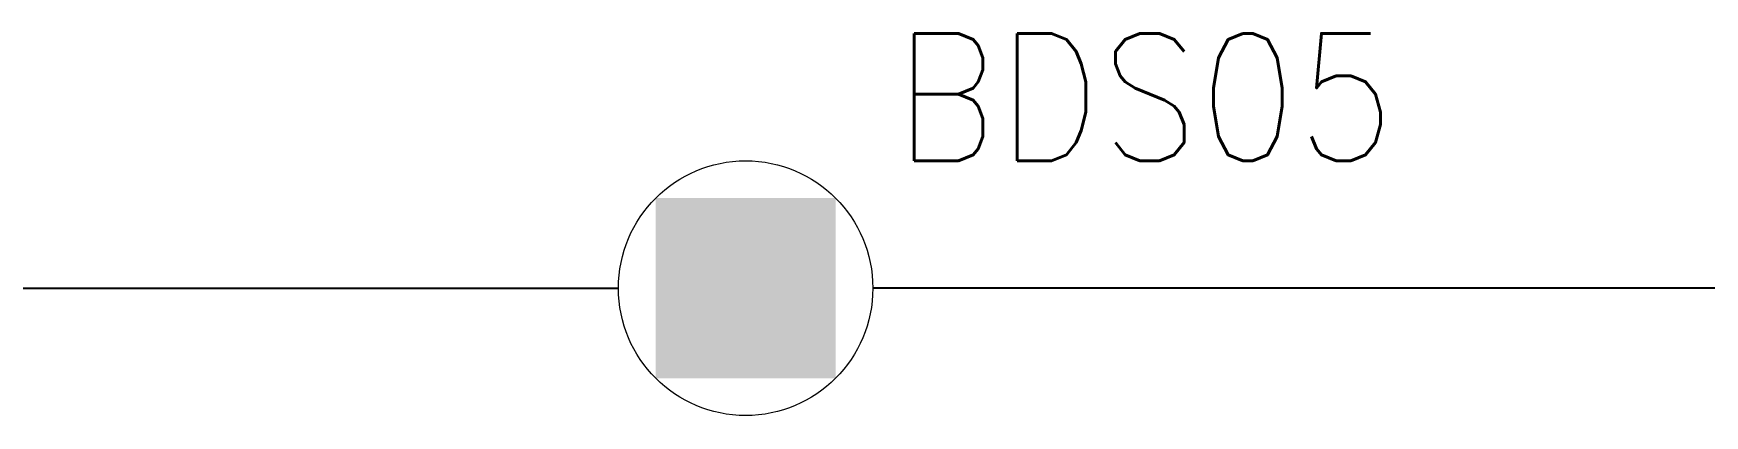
# Model space of a CAD drawing. Header units: inches. Extents: x 47316 to 59086, y 3141 to 11743.
# Drawn here: x 52211.01 to 52243.86, y 5823.03 to 5830.53 of the extents above; entities that cross this region are included whole.
import ezdxf

# ---------------------------------------------------------------- set-up
doc = ezdxf.new("R2010")
doc.units = ezdxf.units.IN
doc.header["$MEASUREMENT"] = 0
doc.styles.get("Standard").update_dxf_attribs({"font": ''})
doc.styles.get('Standard').set_extended_font_data('SimSun')
doc.linetypes.add('_VH_OTCON', pattern='A,0.0001,[7,VeSys.shx,S=0.1,R=0,X=0,Y=0],-0.4,[7,VeSys.shx,S=0.1,R=0,X=0,Y=0],-0.4,["X",Standard,S=1,R=0,X=-0.5,Y=-0.5],-0.0001,[7,VeSys.shx,S=0.1,R=0,X=0,Y=0],-0.4', length=1.2002)

msp = doc.modelspace()

# ---------------------------------------------------------------- linework, layer by layer
at = {"color": 0, "linetype": '_VH_OTCON', "ltscale": 5}
for p, q in [((52190.429, 5825.529), (52222.511, 5825.529)), ((52301.429, 5825.529), (52227.511, 5825.529))]:
    msp.add_line(p, q, dxfattribs=at)
at = {"color": 0, "linetype": 'Continuous', "lineweight": 15}
msp.add_circle((52225.011, 5825.529), 2.5, dxfattribs=at)
at = {"color": 0, "linetype": 'Continuous', "lineweight": 15, "extrusion": (0, 0, -1)}
msp.add_solid([(-52223.244, 5827.297), (-52223.244, 5823.761), (-52226.779, 5827.297), (-52226.779, 5823.761)], dxfattribs=at)

# ---------------------------------------------------------------- texts
at = {"color": 21, "linetype": 'Continuous', "lineweight": 15, "insert": (52227.94, 5830.529), "char_height": 2.5, "width": 10.92857, "attachment_point": 1}
msp.add_mtext('\\Fromans.shx;\\W0.9000000000;\\T1.0000000000;\\o\\lBDS05', dxfattribs=at)

doc.saveas('drawing.dxf')
